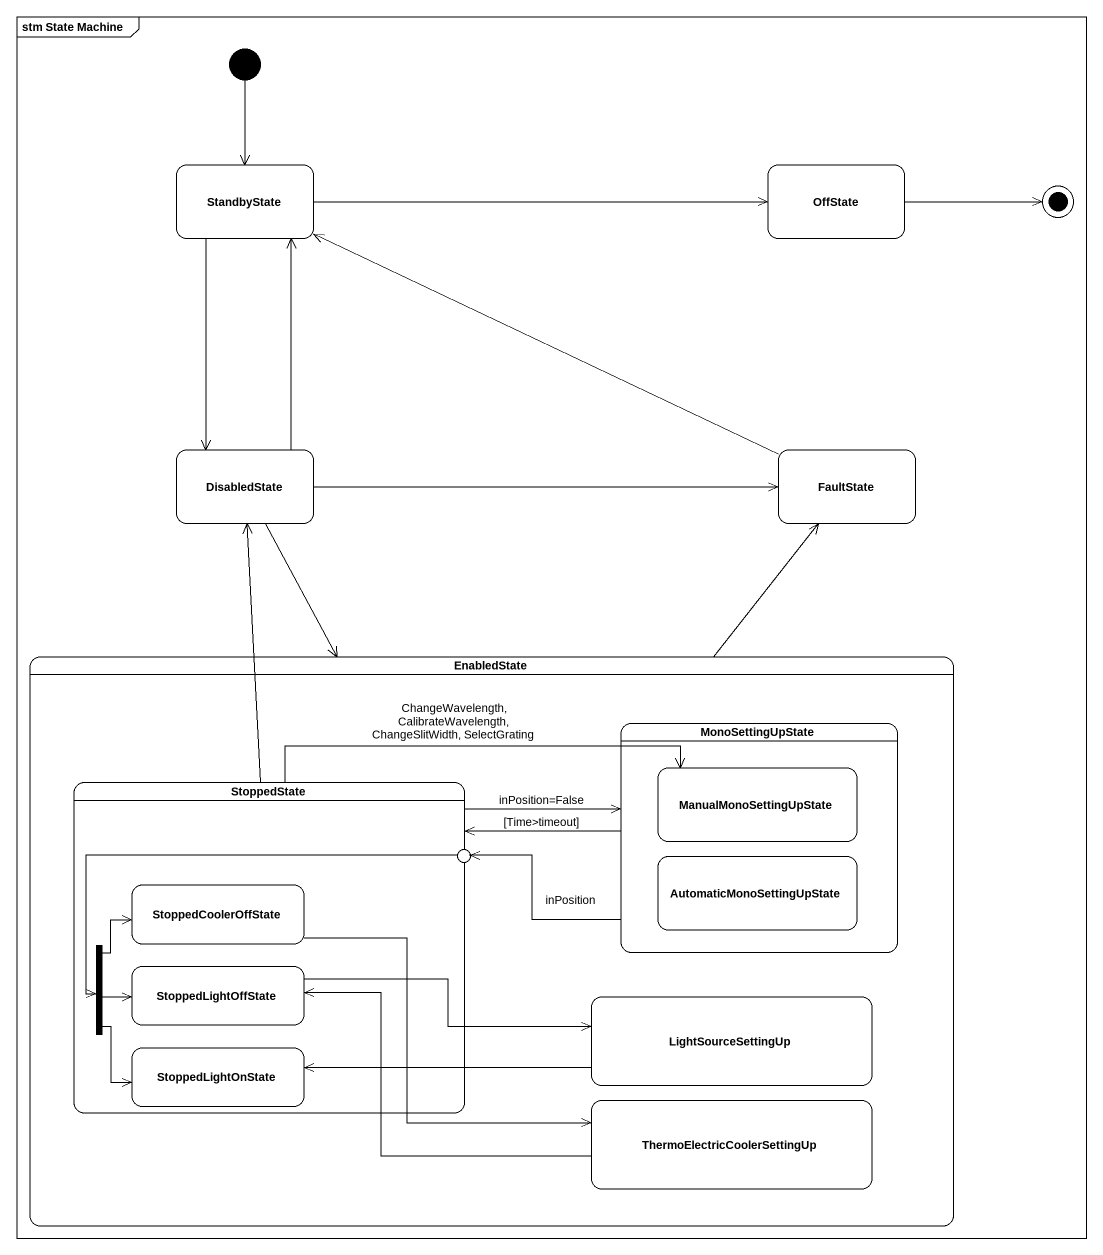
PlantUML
@startuml
mainframe stm State Machine
hide empty description
state StandbyState
state OffState
state DisabledState
state FaultState
state EnabledState {
  state MonoSettingUpState {
    state ManualMonoSettingUpState
    state AutomaticMonoSettingUpState
  }
  state StoppedState {
    state StoppedCoolerOffState
    state fork1 <<fork>>
    state StoppedLightOffState
    state StoppedLightOnState
  }
  state entry1 <<entryPoint>>
  state LightSourceSettingUp
  state "ThermoElectricCoolerSettingUp" as ThermoElectricCoolerSettingU
}
[*] --> StandbyState
StandbyState -right-> OffState
StandbyState --> DisabledState
DisabledState -up-> StandbyState
DisabledState -right-> FaultState
DisabledState --> EnabledState
FaultState -left-> StandbyState
EnabledState -up-> FaultState
MonoSettingUpState -left-> StoppedState : [Time>timeout]
MonoSettingUpState -left-> entry1 : inPosition
StoppedState -up-> DisabledState
StoppedState -right-> MonoSettingUpState : inPosition=False
StoppedState -right-> ManualMonoSettingUpState : ChangeWavelength, CalibrateWavelength, ChangeSlitWidth, SelectGrating
StoppedCoolerOffState -right-> ThermoElectricCoolerSettingU
entry1 -left-> fork1
fork1 -up-> StoppedCoolerOffState
fork1 -right-> StoppedLightOffState
fork1 --> StoppedLightOnState
StoppedLightOffState -right-> LightSourceSettingUp
LightSourceSettingUp -left-> StoppedLightOnState
ThermoElectricCoolerSettingU -left-> StoppedLightOffState
OffState -right-> [*]
@enduml
